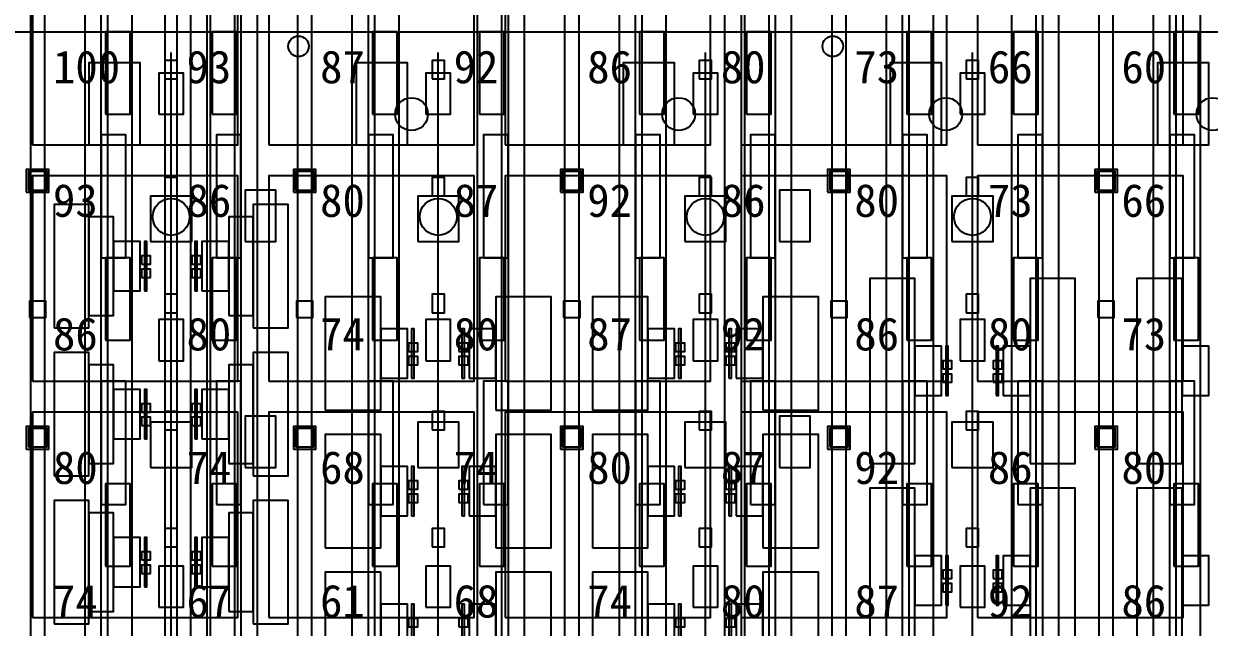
# Model space of a CAD drawing. Header units: metres. Extents: x -1640 to 1560, y -268 to 2338.
# Drawn here: x -118.9 to -61.2, y 934 to 963.4 of the extents above; entities that cross this region are included whole.
import ezdxf

# ---------------------------------------------------------------- set-up
doc = ezdxf.new("R2010")
doc.units = ezdxf.units.M
for name, color, linetype in [('1F_CHL', 4, 'Continuous'), ('1F_PUMP', 2, 'Continuous'), ('1F_SCR', 3, 'Continuous'), ('1F_STRUCT_COLUMN', 8, 'Continuous'), ('2F_CSF_LATERAL_RACK_CONCEPT', 9, 'Continuous'), ('2F_RFG', 5, 'Continuous'), ('2F_STRUCT_COLUMN', 8, 'Continuous'), ('2F_VMB', 6, 'Continuous'), ('3F_CLEANROOM_OVERHEAD_PIPE_DUCT_CONCEPT', 9, 'Continuous'), ('3F_CMP', 5, 'Continuous'), ('3F_EHS_EGRESS_DIST_M', 2, 'Continuous'), ('3F_EHS_EXTINGUISHER_HYDRANT_CABINET_CONCEPT', 1, 'Continuous'), ('3F_EHS_GAS_DETECTOR', 6, 'Continuous'), ('3F_EHS_SAFETY_SHOWER_EYEWASH_CONCEPT', 3, 'Continuous'), ('3F_ETCH', 2, 'Continuous'), ('3F_FOUP', 5, 'Continuous'), ('3F_OHT', 9, 'Continuous'), ('3F_OHTV', 1, 'Continuous'), ('3F_STK', 3, 'Continuous'), ('3F_STRUCT_COLUMN', 8, 'Continuous'), ('3F_TBAR', 6, 'Continuous'), ('3F_WET', 6, 'Continuous'), ('4F_FFU', 1, 'Continuous'), ('4F_STRUCT_PLENUM_TRUSS_CONCEPT', 9, 'Continuous'), ('5F_CHL', 4, 'Continuous'), ('5F_PUMP', 2, 'Continuous'), ('5F_SCR', 3, 'Continuous'), ('5F_STRUCT_COLUMN', 8, 'Continuous'), ('6F_CSF_LATERAL_RACK_CONCEPT', 9, 'Continuous'), ('6F_RFG', 5, 'Continuous'), ('6F_STRUCT_COLUMN', 8, 'Continuous'), ('6F_VMB', 6, 'Continuous'), ('7F_CLEANROOM_OVERHEAD_PIPE_DUCT_CONCEPT', 9, 'Continuous'), ('7F_CMP', 5, 'Continuous'), ('7F_EHS_EGRESS_DIST_M', 2, 'Continuous'), ('7F_EHS_EXTINGUISHER_HYDRANT_CABINET_CONCEPT', 1, 'Continuous'), ('7F_EHS_GAS_DETECTOR', 6, 'Continuous'), ('7F_EHS_SAFETY_SHOWER_EYEWASH_CONCEPT', 3, 'Continuous'), ('7F_ETCH', 2, 'Continuous'), ('7F_FOUP', 5, 'Continuous'), ('7F_OHT', 9, 'Continuous'), ('7F_OHTV', 1, 'Continuous'), ('7F_STK', 3, 'Continuous'), ('7F_STRUCT_COLUMN', 8, 'Continuous'), ('7F_TBAR', 6, 'Continuous'), ('7F_WET', 6, 'Continuous'), ('8F_FFU', 1, 'Continuous'), ('8F_STRUCT_PLENUM_TRUSS_CONCEPT', 9, 'Continuous'), ('EHS_TREATED_EXHAUST', 30, 'Continuous'), ('UTIL_PCW.R_CONCEPT', 1, 'Continuous'), ('UTIL_PCW.S_CONCEPT', 6, 'Continuous')]:
    doc.layers.add(name, color=color, linetype=linetype)

msp = doc.modelspace()

# ---------------------------------------------------------------- linework, layer by layer
at = {"layer": '1F_CHL'}
for points in [[(-108.15, 952.8), (-106.65, 952.8), (-106.65, 955.3), (-108.15, 955.3)], [(-82.15, 952.8), (-80.65, 952.8), (-80.65, 955.3), (-82.15, 955.3)], [(-108.15, 941.8), (-106.65, 941.8), (-106.65, 944.3), (-108.15, 944.3)], [(-82.15, 941.8), (-80.65, 941.8), (-80.65, 944.3), (-82.15, 944.3)]]:
    msp.add_lwpolyline(points, close=True, dxfattribs=at)
at = {"layer": '1F_PUMP'}
for points in [[(-114.95, 959), (-113.75, 959), (-113.75, 963), (-114.95, 963)], [(-109.75, 959), (-108.55, 959), (-108.55, 963), (-109.75, 963)], [(-101.95, 959), (-100.75, 959), (-100.75, 963), (-101.95, 963)], [(-96.75, 959), (-95.55, 959), (-95.55, 963), (-96.75, 963)], [(-88.95, 959), (-87.75, 959), (-87.75, 963), (-88.95, 963)], [(-83.75, 959), (-82.55, 959), (-82.55, 963), (-83.75, 963)], [(-75.95, 959), (-74.75, 959), (-74.75, 963), (-75.95, 963)], [(-70.75, 959), (-69.55, 959), (-69.55, 963), (-70.75, 963)], [(-62.95, 959), (-61.75, 959), (-61.75, 963), (-62.95, 963)], [(-114.95, 948), (-113.75, 948), (-113.75, 952), (-114.95, 952)], [(-109.75, 948), (-108.55, 948), (-108.55, 952), (-109.75, 952)], [(-101.95, 948), (-100.75, 948), (-100.75, 952), (-101.95, 952)], [(-96.75, 948), (-95.55, 948), (-95.55, 952), (-96.75, 952)], [(-88.95, 948), (-87.75, 948), (-87.75, 952), (-88.95, 952)], [(-83.75, 948), (-82.55, 948), (-82.55, 952), (-83.75, 952)], [(-75.95, 948), (-74.75, 948), (-74.75, 952), (-75.95, 952)], [(-70.75, 948), (-69.55, 948), (-69.55, 952), (-70.75, 952)], [(-62.95, 948), (-61.75, 948), (-61.75, 952), (-62.95, 952)], [(-114.95, 937), (-113.75, 937), (-113.75, 941), (-114.95, 941)], [(-109.75, 937), (-108.55, 937), (-108.55, 941), (-109.75, 941)], [(-101.95, 937), (-100.75, 937), (-100.75, 941), (-101.95, 941)], [(-96.75, 937), (-95.55, 937), (-95.55, 941), (-96.75, 941)], [(-88.95, 937), (-87.75, 937), (-87.75, 941), (-88.95, 941)], [(-83.75, 937), (-82.55, 937), (-82.55, 941), (-83.75, 941)], [(-75.95, 937), (-74.75, 937), (-74.75, 941), (-75.95, 941)], [(-70.75, 937), (-69.55, 937), (-69.55, 941), (-70.75, 941)], [(-62.95, 937), (-61.75, 937), (-61.75, 941), (-62.95, 941)]]:
    msp.add_lwpolyline(points, close=True, dxfattribs=at)
at = {"layer": '1F_SCR'}
for points in [[(-112.75, 952.8), (-110.75, 952.8), (-110.75, 955), (-112.75, 955)], [(-99.75, 952.8), (-97.75, 952.8), (-97.75, 955), (-99.75, 955)], [(-86.75, 952.8), (-84.75, 952.8), (-84.75, 955), (-86.75, 955)], [(-73.75, 952.8), (-71.75, 952.8), (-71.75, 955), (-73.75, 955)], [(-112.75, 941.8), (-110.75, 941.8), (-110.75, 944), (-112.75, 944)], [(-99.75, 941.8), (-97.75, 941.8), (-97.75, 944), (-99.75, 944)], [(-86.75, 941.8), (-84.75, 941.8), (-84.75, 944), (-86.75, 944)], [(-73.75, 941.8), (-71.75, 941.8), (-71.75, 944), (-73.75, 944)]]:
    msp.add_lwpolyline(points, close=True, dxfattribs=at)
at = {"layer": '1F_STRUCT_COLUMN'}
for points in [[(-118.8, 955.2), (-117.7, 955.2), (-117.7, 956.3), (-118.8, 956.3)], [(-105.8, 955.2), (-104.7, 955.2), (-104.7, 956.3), (-105.8, 956.3)], [(-92.8, 955.2), (-91.7, 955.2), (-91.7, 956.3), (-92.8, 956.3)], [(-79.8, 955.2), (-78.7, 955.2), (-78.7, 956.3), (-79.8, 956.3)], [(-66.8, 955.2), (-65.7, 955.2), (-65.7, 956.3), (-66.8, 956.3)], [(-118.8, 942.7), (-117.7, 942.7), (-117.7, 943.8), (-118.8, 943.8)], [(-105.8, 942.7), (-104.7, 942.7), (-104.7, 943.8), (-105.8, 943.8)], [(-92.8, 942.7), (-91.7, 942.7), (-91.7, 943.8), (-92.8, 943.8)], [(-79.8, 942.7), (-78.7, 942.7), (-78.7, 943.8), (-79.8, 943.8)], [(-66.8, 942.7), (-65.7, 942.7), (-65.7, 943.8), (-66.8, 943.8)]]:
    msp.add_lwpolyline(points, close=True, dxfattribs=at)
at = {"layer": '2F_CSF_LATERAL_RACK_CONCEPT'}
for points in [[(-115.95, 891), (-115.15, 891), (-115.15, 1041), (-115.95, 1041)], [(-108.35, 891), (-107.55, 891), (-107.55, 1041), (-108.35, 1041)], [(-102.95, 891), (-102.15, 891), (-102.15, 1041), (-102.95, 1041)], [(-95.35, 891), (-94.55, 891), (-94.55, 1041), (-95.35, 1041)], [(-89.95, 891), (-89.15, 891), (-89.15, 1041), (-89.95, 1041)], [(-82.35, 891), (-81.55, 891), (-81.55, 1041), (-82.35, 1041)], [(-76.95, 891), (-76.15, 891), (-76.15, 1041), (-76.95, 1041)], [(-69.35, 891), (-68.55, 891), (-68.55, 1041), (-69.35, 1041)], [(-63.95, 891), (-63.15, 891), (-63.15, 1041), (-63.95, 1041)]]:
    msp.add_lwpolyline(points, close=True, dxfattribs=at)
at = {"layer": '2F_RFG'}
for points in [[(-115.15, 952), (-113.95, 952), (-113.95, 958), (-115.15, 958)], [(-109.55, 952), (-108.35, 952), (-108.35, 958), (-109.55, 958)], [(-102.15, 952), (-100.95, 952), (-100.95, 958), (-102.15, 958)], [(-96.55, 952), (-95.35, 952), (-95.35, 958), (-96.55, 958)], [(-89.15, 952), (-87.95, 952), (-87.95, 958), (-89.15, 958)], [(-83.55, 952), (-82.35, 952), (-82.35, 958), (-83.55, 958)], [(-76.15, 952), (-74.95, 952), (-74.95, 958), (-76.15, 958)], [(-70.55, 952), (-69.35, 952), (-69.35, 958), (-70.55, 958)], [(-63.15, 952), (-61.95, 952), (-61.95, 958), (-63.15, 958)], [(-115.15, 940), (-113.95, 940), (-113.95, 946), (-115.15, 946)], [(-109.55, 940), (-108.35, 940), (-108.35, 946), (-109.55, 946)], [(-102.15, 940), (-100.95, 940), (-100.95, 946), (-102.15, 946)], [(-96.55, 940), (-95.35, 940), (-95.35, 946), (-96.55, 946)], [(-89.15, 940), (-87.95, 940), (-87.95, 946), (-89.15, 946)], [(-83.55, 940), (-82.35, 940), (-82.35, 946), (-83.55, 946)], [(-76.15, 940), (-74.95, 940), (-74.95, 946), (-76.15, 946)], [(-70.55, 940), (-69.35, 940), (-69.35, 946), (-70.55, 946)], [(-63.15, 940), (-61.95, 940), (-61.95, 946), (-63.15, 946)]]:
    msp.add_lwpolyline(points, close=True, dxfattribs=at)
at = {"layer": '2F_STRUCT_COLUMN'}
for points in [[(-118.7, 955.3), (-117.8, 955.3), (-117.8, 956.2), (-118.7, 956.2)], [(-105.7, 955.3), (-104.8, 955.3), (-104.8, 956.2), (-105.7, 956.2)], [(-92.7, 955.3), (-91.8, 955.3), (-91.8, 956.2), (-92.7, 956.2)], [(-79.7, 955.3), (-78.8, 955.3), (-78.8, 956.2), (-79.7, 956.2)], [(-66.7, 955.3), (-65.8, 955.3), (-65.8, 956.2), (-66.7, 956.2)], [(-118.7, 942.8), (-117.8, 942.8), (-117.8, 943.7), (-118.7, 943.7)], [(-105.7, 942.8), (-104.8, 942.8), (-104.8, 943.7), (-105.7, 943.7)], [(-92.7, 942.8), (-91.8, 942.8), (-91.8, 943.7), (-92.7, 943.7)], [(-79.7, 942.8), (-78.8, 942.8), (-78.8, 943.7), (-79.7, 943.7)], [(-66.7, 942.8), (-65.8, 942.8), (-65.8, 943.7), (-66.7, 943.7)]]:
    msp.add_lwpolyline(points, close=True, dxfattribs=at)
at = {"layer": '2F_VMB'}
for points in [[(-112.35, 959), (-111.15, 959), (-111.15, 961), (-112.35, 961)], [(-99.35, 959), (-98.15, 959), (-98.15, 961), (-99.35, 961)], [(-86.35, 959), (-85.15, 959), (-85.15, 961), (-86.35, 961)], [(-73.35, 959), (-72.15, 959), (-72.15, 961), (-73.35, 961)], [(-112.35, 947), (-111.15, 947), (-111.15, 949), (-112.35, 949)], [(-99.35, 947), (-98.15, 947), (-98.15, 949), (-99.35, 949)], [(-86.35, 947), (-85.15, 947), (-85.15, 949), (-86.35, 949)], [(-73.35, 947), (-72.15, 947), (-72.15, 949), (-73.35, 949)], [(-112.35, 935), (-111.15, 935), (-111.15, 937), (-112.35, 937)], [(-99.35, 935), (-98.15, 935), (-98.15, 937), (-99.35, 937)], [(-86.35, 935), (-85.15, 935), (-85.15, 937), (-86.35, 937)], [(-73.35, 935), (-72.15, 935), (-72.15, 937), (-73.35, 937)]]:
    msp.add_lwpolyline(points, close=True, dxfattribs=at)
at = {"layer": '3F_CLEANROOM_OVERHEAD_PIPE_DUCT_CONCEPT'}
for points in [[(-114.85, 890), (-113.65, 890), (-113.65, 1042), (-114.85, 1042)], [(-109.85, 890), (-108.65, 890), (-108.65, 1042), (-109.85, 1042)], [(-101.85, 890), (-100.65, 890), (-100.65, 1042), (-101.85, 1042)], [(-96.85, 890), (-95.65, 890), (-95.65, 1042), (-96.85, 1042)], [(-88.85, 890), (-87.65, 890), (-87.65, 1042), (-88.85, 1042)], [(-83.85, 890), (-82.65, 890), (-82.65, 1042), (-83.85, 1042)], [(-75.85, 890), (-74.65, 890), (-74.65, 1042), (-75.85, 1042)], [(-70.85, 890), (-69.65, 890), (-69.65, 1042), (-70.85, 1042)], [(-62.85, 890), (-61.65, 890), (-61.65, 1042), (-62.85, 1042)]]:
    msp.add_lwpolyline(points, close=True, dxfattribs=at)
at = {"layer": '3F_CMP'}
for points in [[(-104.25, 944.6), (-101.55, 944.6), (-101.55, 950.1), (-104.25, 950.1)], [(-95.95, 944.6), (-93.25, 944.6), (-93.25, 950.1), (-95.95, 950.1)], [(-91.25, 944.6), (-88.55, 944.6), (-88.55, 950.1), (-91.25, 950.1)], [(-82.95, 944.6), (-80.25, 944.6), (-80.25, 950.1), (-82.95, 950.1)], [(-101.55, 946.15), (-100.25, 946.15), (-100.25, 948.55), (-101.55, 948.55)], [(-97.25, 946.15), (-95.95, 946.15), (-95.95, 948.55), (-97.25, 948.55)], [(-88.55, 946.15), (-87.25, 946.15), (-87.25, 948.55), (-88.55, 948.55)], [(-84.25, 946.15), (-82.95, 946.15), (-82.95, 948.55), (-84.25, 948.55)], [(-104.25, 937.9), (-101.55, 937.9), (-101.55, 943.4), (-104.25, 943.4)], [(-95.95, 937.9), (-93.25, 937.9), (-93.25, 943.4), (-95.95, 943.4)], [(-91.25, 937.9), (-88.55, 937.9), (-88.55, 943.4), (-91.25, 943.4)], [(-82.95, 937.9), (-80.25, 937.9), (-80.25, 943.4), (-82.95, 943.4)], [(-101.55, 939.45), (-100.25, 939.45), (-100.25, 941.85), (-101.55, 941.85)], [(-97.25, 939.45), (-95.95, 939.45), (-95.95, 941.85), (-97.25, 941.85)], [(-88.55, 939.45), (-87.25, 939.45), (-87.25, 941.85), (-88.55, 941.85)], [(-84.25, 939.45), (-82.95, 939.45), (-82.95, 941.85), (-84.25, 941.85)], [(-104.25, 931.2), (-101.55, 931.2), (-101.55, 936.7), (-104.25, 936.7)], [(-95.95, 931.2), (-93.25, 931.2), (-93.25, 936.7), (-95.95, 936.7)], [(-91.25, 931.2), (-88.55, 931.2), (-88.55, 936.7), (-91.25, 936.7)], [(-82.95, 931.2), (-80.25, 931.2), (-80.25, 936.7), (-82.95, 936.7)], [(-101.55, 932.75), (-100.25, 932.75), (-100.25, 935.15), (-101.55, 935.15)], [(-97.25, 932.75), (-95.95, 932.75), (-95.95, 935.15), (-97.25, 935.15)], [(-88.55, 932.75), (-87.25, 932.75), (-87.25, 935.15), (-88.55, 935.15)], [(-84.25, 932.75), (-82.95, 932.75), (-82.95, 935.15), (-84.25, 935.15)]]:
    msp.add_lwpolyline(points, close=True, dxfattribs=at)
at = {"layer": '3F_EHS_EXTINGUISHER_HYDRANT_CABINET_CONCEPT'}
for centre in [(-105.55, 962.3), (-79.55, 962.3)]:
    msp.add_circle(centre, 0.5, dxfattribs=at)
at = {"layer": '3F_EHS_GAS_DETECTOR'}
for centre in [(-111.75, 954), (-98.75, 954), (-85.75, 954), (-72.75, 954)]:
    msp.add_circle(centre, 0.9, dxfattribs=at)
at = {"layer": '3F_EHS_SAFETY_SHOWER_EYEWASH_CONCEPT'}
for centre in [(-100.05, 959), (-87.05, 959), (-74.05, 959), (-61.05, 959)]:
    msp.add_circle(centre, 0.8, dxfattribs=at)
at = {"layer": '3F_ETCH'}
for points in [[(-117.45, 948.6), (-115.75, 948.6), (-115.75, 954.6), (-117.45, 954.6)], [(-107.75, 948.6), (-106.05, 948.6), (-106.05, 954.6), (-107.75, 954.6)], [(-115.75, 949.2), (-114.55, 949.2), (-114.55, 954), (-115.75, 954)], [(-108.95, 949.2), (-107.75, 949.2), (-107.75, 954), (-108.95, 954)], [(-114.55, 950.4), (-113.25, 950.4), (-113.25, 952.8), (-114.55, 952.8)], [(-110.25, 950.4), (-108.95, 950.4), (-108.95, 952.8), (-110.25, 952.8)], [(-117.45, 941.4), (-115.75, 941.4), (-115.75, 947.4), (-117.45, 947.4)], [(-107.75, 941.4), (-106.05, 941.4), (-106.05, 947.4), (-107.75, 947.4)], [(-115.75, 942), (-114.55, 942), (-114.55, 946.8), (-115.75, 946.8)], [(-108.95, 942), (-107.75, 942), (-107.75, 946.8), (-108.95, 946.8)], [(-114.55, 943.2), (-113.25, 943.2), (-113.25, 945.6), (-114.55, 945.6)], [(-110.25, 943.2), (-108.95, 943.2), (-108.95, 945.6), (-110.25, 945.6)], [(-117.45, 934.2), (-115.75, 934.2), (-115.75, 940.2), (-117.45, 940.2)], [(-107.75, 934.2), (-106.05, 934.2), (-106.05, 940.2), (-107.75, 940.2)], [(-115.75, 934.8), (-114.55, 934.8), (-114.55, 939.6), (-115.75, 939.6)], [(-108.95, 934.8), (-107.75, 934.8), (-107.75, 939.6), (-108.95, 939.6)], [(-114.55, 936), (-113.25, 936), (-113.25, 938.4), (-114.55, 938.4)], [(-110.25, 936), (-108.95, 936), (-108.95, 938.4), (-110.25, 938.4)]]:
    msp.add_lwpolyline(points, close=True, dxfattribs=at)
at = {"layer": '3F_FOUP'}
for points in [[(-113.2, 951.7), (-112.75, 951.7), (-112.75, 952.1), (-113.2, 952.1)], [(-110.75, 951.7), (-110.3, 951.7), (-110.3, 952.1), (-110.75, 952.1)], [(-113.2, 951.05), (-112.75, 951.05), (-112.75, 951.45), (-113.2, 951.45)], [(-110.75, 951.05), (-110.3, 951.05), (-110.3, 951.45), (-110.75, 951.45)], [(-100.2, 947.45), (-99.75, 947.45), (-99.75, 947.85), (-100.2, 947.85)], [(-97.75, 947.45), (-97.3, 947.45), (-97.3, 947.85), (-97.75, 947.85)], [(-87.2, 947.45), (-86.75, 947.45), (-86.75, 947.85), (-87.2, 947.85)], [(-84.75, 947.45), (-84.3, 947.45), (-84.3, 947.85), (-84.75, 947.85)], [(-100.2, 946.8), (-99.75, 946.8), (-99.75, 947.2), (-100.2, 947.2)], [(-97.75, 946.8), (-97.3, 946.8), (-97.3, 947.2), (-97.75, 947.2)], [(-87.2, 946.8), (-86.75, 946.8), (-86.75, 947.2), (-87.2, 947.2)], [(-84.75, 946.8), (-84.3, 946.8), (-84.3, 947.2), (-84.75, 947.2)], [(-74.2, 946.6), (-73.75, 946.6), (-73.75, 947), (-74.2, 947)], [(-71.75, 946.6), (-71.3, 946.6), (-71.3, 947), (-71.75, 947)], [(-74.2, 945.95), (-73.75, 945.95), (-73.75, 946.35), (-74.2, 946.35)], [(-71.75, 945.95), (-71.3, 945.95), (-71.3, 946.35), (-71.75, 946.35)], [(-113.2, 944.5), (-112.75, 944.5), (-112.75, 944.9), (-113.2, 944.9)], [(-110.75, 944.5), (-110.3, 944.5), (-110.3, 944.9), (-110.75, 944.9)], [(-113.2, 943.85), (-112.75, 943.85), (-112.75, 944.25), (-113.2, 944.25)], [(-110.75, 943.85), (-110.3, 943.85), (-110.3, 944.25), (-110.75, 944.25)], [(-100.2, 940.75), (-99.75, 940.75), (-99.75, 941.15), (-100.2, 941.15)], [(-97.75, 940.75), (-97.3, 940.75), (-97.3, 941.15), (-97.75, 941.15)], [(-87.2, 940.75), (-86.75, 940.75), (-86.75, 941.15), (-87.2, 941.15)], [(-84.75, 940.75), (-84.3, 940.75), (-84.3, 941.15), (-84.75, 941.15)], [(-100.2, 940.1), (-99.75, 940.1), (-99.75, 940.5), (-100.2, 940.5)], [(-97.75, 940.1), (-97.3, 940.1), (-97.3, 940.5), (-97.75, 940.5)], [(-87.2, 940.1), (-86.75, 940.1), (-86.75, 940.5), (-87.2, 940.5)], [(-84.75, 940.1), (-84.3, 940.1), (-84.3, 940.5), (-84.75, 940.5)], [(-113.2, 937.3), (-112.75, 937.3), (-112.75, 937.7), (-113.2, 937.7)], [(-110.75, 937.3), (-110.3, 937.3), (-110.3, 937.7), (-110.75, 937.7)], [(-113.2, 936.65), (-112.75, 936.65), (-112.75, 937.05), (-113.2, 937.05)], [(-110.75, 936.65), (-110.3, 936.65), (-110.3, 937.05), (-110.75, 937.05)], [(-74.2, 936.4), (-73.75, 936.4), (-73.75, 936.8), (-74.2, 936.8)], [(-71.75, 936.4), (-71.3, 936.4), (-71.3, 936.8), (-71.75, 936.8)], [(-74.2, 935.75), (-73.75, 935.75), (-73.75, 936.15), (-74.2, 936.15)], [(-71.75, 935.75), (-71.3, 935.75), (-71.3, 936.15), (-71.75, 936.15)], [(-100.2, 934.05), (-99.75, 934.05), (-99.75, 934.45), (-100.2, 934.45)], [(-97.75, 934.05), (-97.3, 934.05), (-97.3, 934.45), (-97.75, 934.45)], [(-87.2, 934.05), (-86.75, 934.05), (-86.75, 934.45), (-87.2, 934.45)], [(-84.75, 934.05), (-84.3, 934.05), (-84.3, 934.45), (-84.75, 934.45)]]:
    msp.add_lwpolyline(points, close=True, dxfattribs=at)
at = {"layer": '3F_OHT'}
for p, q in [((-111.75, 890), (-111.75, 962)), ((-98.75, 890), (-98.75, 962)), ((-85.75, 890), (-85.75, 962)), ((-72.75, 890), (-72.75, 962))]:
    msp.add_line(p, q, dxfattribs=at)
at = {"layer": '3F_OHTV'}
for points in [[(-112.05, 960.71), (-111.45, 960.71), (-111.45, 961.61), (-112.05, 961.61)], [(-99.05, 960.71), (-98.45, 960.71), (-98.45, 961.61), (-99.05, 961.61)], [(-86.05, 960.71), (-85.45, 960.71), (-85.45, 961.61), (-86.05, 961.61)], [(-73.05, 960.71), (-72.45, 960.71), (-72.45, 961.61), (-73.05, 961.61)], [(-112.05, 955.02), (-111.45, 955.02), (-111.45, 955.92), (-112.05, 955.92)], [(-99.05, 955.02), (-98.45, 955.02), (-98.45, 955.92), (-99.05, 955.92)], [(-86.05, 955.02), (-85.45, 955.02), (-85.45, 955.92), (-86.05, 955.92)], [(-73.05, 955.02), (-72.45, 955.02), (-72.45, 955.92), (-73.05, 955.92)], [(-112.05, 949.33), (-111.45, 949.33), (-111.45, 950.23), (-112.05, 950.23)], [(-99.05, 949.33), (-98.45, 949.33), (-98.45, 950.23), (-99.05, 950.23)], [(-86.05, 949.33), (-85.45, 949.33), (-85.45, 950.23), (-86.05, 950.23)], [(-73.05, 949.33), (-72.45, 949.33), (-72.45, 950.23), (-73.05, 950.23)], [(-112.05, 943.63), (-111.45, 943.63), (-111.45, 944.53), (-112.05, 944.53)], [(-99.05, 943.63), (-98.45, 943.63), (-98.45, 944.53), (-99.05, 944.53)], [(-86.05, 943.63), (-85.45, 943.63), (-85.45, 944.53), (-86.05, 944.53)], [(-73.05, 943.63), (-72.45, 943.63), (-72.45, 944.53), (-73.05, 944.53)], [(-112.05, 937.94), (-111.45, 937.94), (-111.45, 938.84), (-112.05, 938.84)], [(-99.05, 937.94), (-98.45, 937.94), (-98.45, 938.84), (-99.05, 938.84)], [(-86.05, 937.94), (-85.45, 937.94), (-85.45, 938.84), (-86.05, 938.84)], [(-73.05, 937.94), (-72.45, 937.94), (-72.45, 938.84), (-73.05, 938.84)]]:
    msp.add_lwpolyline(points, close=True, dxfattribs=at)
at = {"layer": '3F_STK'}
for points in [[(-115.75, 957.5), (-113.25, 957.5), (-113.25, 961.5), (-115.75, 961.5)], [(-102.75, 957.5), (-100.25, 957.5), (-100.25, 961.5), (-102.75, 961.5)], [(-89.75, 957.5), (-87.25, 957.5), (-87.25, 961.5), (-89.75, 961.5)], [(-76.75, 957.5), (-74.25, 957.5), (-74.25, 961.5), (-76.75, 961.5)], [(-63.75, 957.5), (-61.25, 957.5), (-61.25, 961.5), (-63.75, 961.5)]]:
    msp.add_lwpolyline(points, close=True, dxfattribs=at)
at = {"layer": '3F_STRUCT_COLUMN'}
for points in [[(-118.65, 949.1), (-117.85, 949.1), (-117.85, 949.9), (-118.65, 949.9)], [(-105.65, 949.1), (-104.85, 949.1), (-104.85, 949.9), (-105.65, 949.9)], [(-92.65, 949.1), (-91.85, 949.1), (-91.85, 949.9), (-92.65, 949.9)], [(-79.65, 949.1), (-78.85, 949.1), (-78.85, 949.9), (-79.65, 949.9)], [(-66.65, 949.1), (-65.85, 949.1), (-65.85, 949.9), (-66.65, 949.9)]]:
    msp.add_lwpolyline(points, close=True, dxfattribs=at)
at = {"layer": '3F_TBAR'}
for points in [[(-113.05, 950.4), (-112.93, 950.4), (-112.93, 952.8), (-113.05, 952.8)], [(-110.6, 950.4), (-110.48, 950.4), (-110.48, 952.8), (-110.6, 952.8)], [(-100.05, 946.15), (-99.93, 946.15), (-99.93, 948.55), (-100.05, 948.55)], [(-97.6, 946.15), (-97.48, 946.15), (-97.48, 948.55), (-97.6, 948.55)], [(-87.05, 946.15), (-86.93, 946.15), (-86.93, 948.55), (-87.05, 948.55)], [(-84.6, 946.15), (-84.48, 946.15), (-84.48, 948.55), (-84.6, 948.55)], [(-74.05, 945.3), (-73.93, 945.3), (-73.93, 947.7), (-74.05, 947.7)], [(-71.6, 945.3), (-71.48, 945.3), (-71.48, 947.7), (-71.6, 947.7)], [(-113.05, 943.2), (-112.93, 943.2), (-112.93, 945.6), (-113.05, 945.6)], [(-110.6, 943.2), (-110.48, 943.2), (-110.48, 945.6), (-110.6, 945.6)], [(-100.05, 939.45), (-99.93, 939.45), (-99.93, 941.85), (-100.05, 941.85)], [(-97.6, 939.45), (-97.48, 939.45), (-97.48, 941.85), (-97.6, 941.85)], [(-87.05, 939.45), (-86.93, 939.45), (-86.93, 941.85), (-87.05, 941.85)], [(-84.6, 939.45), (-84.48, 939.45), (-84.48, 941.85), (-84.6, 941.85)], [(-113.05, 936), (-112.93, 936), (-112.93, 938.4), (-113.05, 938.4)], [(-110.6, 936), (-110.48, 936), (-110.48, 938.4), (-110.6, 938.4)], [(-74.05, 935.1), (-73.93, 935.1), (-73.93, 937.5), (-74.05, 937.5)], [(-71.6, 935.1), (-71.48, 935.1), (-71.48, 937.5), (-71.6, 937.5)], [(-100.05, 932.75), (-99.93, 932.75), (-99.93, 935.15), (-100.05, 935.15)], [(-97.6, 932.75), (-97.48, 932.75), (-97.48, 935.15), (-97.6, 935.15)], [(-87.05, 932.75), (-86.93, 932.75), (-86.93, 935.15), (-87.05, 935.15)], [(-84.6, 932.75), (-84.48, 932.75), (-84.48, 935.15), (-84.6, 935.15)]]:
    msp.add_lwpolyline(points, close=True, dxfattribs=at)
at = {"layer": '3F_WET'}
for points in [[(-77.75, 942), (-75.55, 942), (-75.55, 951), (-77.75, 951)], [(-69.95, 942), (-67.75, 942), (-67.75, 951), (-69.95, 951)], [(-64.75, 942), (-62.55, 942), (-62.55, 951), (-64.75, 951)], [(-75.55, 945.3), (-74.25, 945.3), (-74.25, 947.7), (-75.55, 947.7)], [(-71.25, 945.3), (-69.95, 945.3), (-69.95, 947.7), (-71.25, 947.7)], [(-62.55, 945.3), (-61.25, 945.3), (-61.25, 947.7), (-62.55, 947.7)], [(-77.75, 931.8), (-75.55, 931.8), (-75.55, 940.8), (-77.75, 940.8)], [(-69.95, 931.8), (-67.75, 931.8), (-67.75, 940.8), (-69.95, 940.8)], [(-64.75, 931.8), (-62.55, 931.8), (-62.55, 940.8), (-64.75, 940.8)], [(-75.55, 935.1), (-74.25, 935.1), (-74.25, 937.5), (-75.55, 937.5)], [(-71.25, 935.1), (-69.95, 935.1), (-69.95, 937.5), (-71.25, 937.5)], [(-62.55, 935.1), (-61.25, 935.1), (-61.25, 937.5), (-62.55, 937.5)]]:
    msp.add_lwpolyline(points, close=True, dxfattribs=at)
at = {"layer": '4F_FFU'}
for points in [[(-118.5, 957.5), (-108.5, 957.5), (-108.5, 967.5), (-118.5, 967.5)], [(-107, 957.5), (-97, 957.5), (-97, 967.5), (-107, 967.5)], [(-95.5, 957.5), (-85.5, 957.5), (-85.5, 967.5), (-95.5, 967.5)], [(-84, 957.5), (-74, 957.5), (-74, 967.5), (-84, 967.5)], [(-72.5, 957.5), (-62.5, 957.5), (-62.5, 967.5), (-72.5, 967.5)], [(-118.5, 946), (-108.5, 946), (-108.5, 956), (-118.5, 956)], [(-107, 946), (-97, 946), (-97, 956), (-107, 956)], [(-95.5, 946), (-85.5, 946), (-85.5, 956), (-95.5, 956)], [(-84, 946), (-74, 946), (-74, 956), (-84, 956)], [(-72.5, 946), (-62.5, 946), (-62.5, 956), (-72.5, 956)], [(-118.5, 934.5), (-108.5, 934.5), (-108.5, 944.5), (-118.5, 944.5)], [(-107, 934.5), (-97, 934.5), (-97, 944.5), (-107, 944.5)], [(-95.5, 934.5), (-85.5, 934.5), (-85.5, 944.5), (-95.5, 944.5)], [(-84, 934.5), (-74, 934.5), (-74, 944.5), (-84, 944.5)], [(-72.5, 934.5), (-62.5, 934.5), (-62.5, 944.5), (-72.5, 944.5)]]:
    msp.add_lwpolyline(points, close=True, dxfattribs=at)
at = {"layer": '4F_STRUCT_PLENUM_TRUSS_CONCEPT'}
for points in [[(-118.6, 887), (-117.9, 887), (-117.9, 1045), (-118.6, 1045)], [(-105.6, 887), (-104.9, 887), (-104.9, 1045), (-105.6, 1045)], [(-92.6, 887), (-91.9, 887), (-91.9, 1045), (-92.6, 1045)], [(-79.6, 887), (-78.9, 887), (-78.9, 1045), (-79.6, 1045)], [(-66.6, 887), (-65.9, 887), (-65.9, 1045), (-66.6, 1045)]]:
    msp.add_lwpolyline(points, close=True, dxfattribs=at)
at = {"layer": '5F_CHL'}
for points in [[(-108.15, 952.8), (-106.65, 952.8), (-106.65, 955.3), (-108.15, 955.3)], [(-82.15, 952.8), (-80.65, 952.8), (-80.65, 955.3), (-82.15, 955.3)], [(-108.15, 941.8), (-106.65, 941.8), (-106.65, 944.3), (-108.15, 944.3)], [(-82.15, 941.8), (-80.65, 941.8), (-80.65, 944.3), (-82.15, 944.3)]]:
    msp.add_lwpolyline(points, close=True, dxfattribs=at)
at = {"layer": '5F_PUMP'}
for points in [[(-114.95, 959), (-113.75, 959), (-113.75, 963), (-114.95, 963)], [(-109.75, 959), (-108.55, 959), (-108.55, 963), (-109.75, 963)], [(-101.95, 959), (-100.75, 959), (-100.75, 963), (-101.95, 963)], [(-96.75, 959), (-95.55, 959), (-95.55, 963), (-96.75, 963)], [(-88.95, 959), (-87.75, 959), (-87.75, 963), (-88.95, 963)], [(-83.75, 959), (-82.55, 959), (-82.55, 963), (-83.75, 963)], [(-75.95, 959), (-74.75, 959), (-74.75, 963), (-75.95, 963)], [(-70.75, 959), (-69.55, 959), (-69.55, 963), (-70.75, 963)], [(-62.95, 959), (-61.75, 959), (-61.75, 963), (-62.95, 963)], [(-114.95, 948), (-113.75, 948), (-113.75, 952), (-114.95, 952)], [(-109.75, 948), (-108.55, 948), (-108.55, 952), (-109.75, 952)], [(-101.95, 948), (-100.75, 948), (-100.75, 952), (-101.95, 952)], [(-96.75, 948), (-95.55, 948), (-95.55, 952), (-96.75, 952)], [(-88.95, 948), (-87.75, 948), (-87.75, 952), (-88.95, 952)], [(-83.75, 948), (-82.55, 948), (-82.55, 952), (-83.75, 952)], [(-75.95, 948), (-74.75, 948), (-74.75, 952), (-75.95, 952)], [(-70.75, 948), (-69.55, 948), (-69.55, 952), (-70.75, 952)], [(-62.95, 948), (-61.75, 948), (-61.75, 952), (-62.95, 952)], [(-114.95, 937), (-113.75, 937), (-113.75, 941), (-114.95, 941)], [(-109.75, 937), (-108.55, 937), (-108.55, 941), (-109.75, 941)], [(-101.95, 937), (-100.75, 937), (-100.75, 941), (-101.95, 941)], [(-96.75, 937), (-95.55, 937), (-95.55, 941), (-96.75, 941)], [(-88.95, 937), (-87.75, 937), (-87.75, 941), (-88.95, 941)], [(-83.75, 937), (-82.55, 937), (-82.55, 941), (-83.75, 941)], [(-75.95, 937), (-74.75, 937), (-74.75, 941), (-75.95, 941)], [(-70.75, 937), (-69.55, 937), (-69.55, 941), (-70.75, 941)], [(-62.95, 937), (-61.75, 937), (-61.75, 941), (-62.95, 941)]]:
    msp.add_lwpolyline(points, close=True, dxfattribs=at)
at = {"layer": '5F_SCR'}
for points in [[(-112.75, 952.8), (-110.75, 952.8), (-110.75, 955), (-112.75, 955)], [(-99.75, 952.8), (-97.75, 952.8), (-97.75, 955), (-99.75, 955)], [(-86.75, 952.8), (-84.75, 952.8), (-84.75, 955), (-86.75, 955)], [(-73.75, 952.8), (-71.75, 952.8), (-71.75, 955), (-73.75, 955)], [(-112.75, 941.8), (-110.75, 941.8), (-110.75, 944), (-112.75, 944)], [(-99.75, 941.8), (-97.75, 941.8), (-97.75, 944), (-99.75, 944)], [(-86.75, 941.8), (-84.75, 941.8), (-84.75, 944), (-86.75, 944)], [(-73.75, 941.8), (-71.75, 941.8), (-71.75, 944), (-73.75, 944)]]:
    msp.add_lwpolyline(points, close=True, dxfattribs=at)
at = {"layer": '5F_STRUCT_COLUMN'}
for points in [[(-118.8, 955.2), (-117.7, 955.2), (-117.7, 956.3), (-118.8, 956.3)], [(-105.8, 955.2), (-104.7, 955.2), (-104.7, 956.3), (-105.8, 956.3)], [(-92.8, 955.2), (-91.7, 955.2), (-91.7, 956.3), (-92.8, 956.3)], [(-79.8, 955.2), (-78.7, 955.2), (-78.7, 956.3), (-79.8, 956.3)], [(-66.8, 955.2), (-65.7, 955.2), (-65.7, 956.3), (-66.8, 956.3)], [(-118.8, 942.7), (-117.7, 942.7), (-117.7, 943.8), (-118.8, 943.8)], [(-105.8, 942.7), (-104.7, 942.7), (-104.7, 943.8), (-105.8, 943.8)], [(-92.8, 942.7), (-91.7, 942.7), (-91.7, 943.8), (-92.8, 943.8)], [(-79.8, 942.7), (-78.7, 942.7), (-78.7, 943.8), (-79.8, 943.8)], [(-66.8, 942.7), (-65.7, 942.7), (-65.7, 943.8), (-66.8, 943.8)]]:
    msp.add_lwpolyline(points, close=True, dxfattribs=at)
at = {"layer": '6F_CSF_LATERAL_RACK_CONCEPT'}
for points in [[(-115.95, 891), (-115.15, 891), (-115.15, 1041), (-115.95, 1041)], [(-108.35, 891), (-107.55, 891), (-107.55, 1041), (-108.35, 1041)], [(-102.95, 891), (-102.15, 891), (-102.15, 1041), (-102.95, 1041)], [(-95.35, 891), (-94.55, 891), (-94.55, 1041), (-95.35, 1041)], [(-89.95, 891), (-89.15, 891), (-89.15, 1041), (-89.95, 1041)], [(-82.35, 891), (-81.55, 891), (-81.55, 1041), (-82.35, 1041)], [(-76.95, 891), (-76.15, 891), (-76.15, 1041), (-76.95, 1041)], [(-69.35, 891), (-68.55, 891), (-68.55, 1041), (-69.35, 1041)], [(-63.95, 891), (-63.15, 891), (-63.15, 1041), (-63.95, 1041)]]:
    msp.add_lwpolyline(points, close=True, dxfattribs=at)
at = {"layer": '6F_RFG'}
for points in [[(-115.15, 952), (-113.95, 952), (-113.95, 958), (-115.15, 958)], [(-109.55, 952), (-108.35, 952), (-108.35, 958), (-109.55, 958)], [(-102.15, 952), (-100.95, 952), (-100.95, 958), (-102.15, 958)], [(-96.55, 952), (-95.35, 952), (-95.35, 958), (-96.55, 958)], [(-89.15, 952), (-87.95, 952), (-87.95, 958), (-89.15, 958)], [(-83.55, 952), (-82.35, 952), (-82.35, 958), (-83.55, 958)], [(-76.15, 952), (-74.95, 952), (-74.95, 958), (-76.15, 958)], [(-70.55, 952), (-69.35, 952), (-69.35, 958), (-70.55, 958)], [(-63.15, 952), (-61.95, 952), (-61.95, 958), (-63.15, 958)], [(-115.15, 940), (-113.95, 940), (-113.95, 946), (-115.15, 946)], [(-109.55, 940), (-108.35, 940), (-108.35, 946), (-109.55, 946)], [(-102.15, 940), (-100.95, 940), (-100.95, 946), (-102.15, 946)], [(-96.55, 940), (-95.35, 940), (-95.35, 946), (-96.55, 946)], [(-89.15, 940), (-87.95, 940), (-87.95, 946), (-89.15, 946)], [(-83.55, 940), (-82.35, 940), (-82.35, 946), (-83.55, 946)], [(-76.15, 940), (-74.95, 940), (-74.95, 946), (-76.15, 946)], [(-70.55, 940), (-69.35, 940), (-69.35, 946), (-70.55, 946)], [(-63.15, 940), (-61.95, 940), (-61.95, 946), (-63.15, 946)]]:
    msp.add_lwpolyline(points, close=True, dxfattribs=at)
at = {"layer": '6F_STRUCT_COLUMN'}
for points in [[(-118.7, 955.3), (-117.8, 955.3), (-117.8, 956.2), (-118.7, 956.2)], [(-105.7, 955.3), (-104.8, 955.3), (-104.8, 956.2), (-105.7, 956.2)], [(-92.7, 955.3), (-91.8, 955.3), (-91.8, 956.2), (-92.7, 956.2)], [(-79.7, 955.3), (-78.8, 955.3), (-78.8, 956.2), (-79.7, 956.2)], [(-66.7, 955.3), (-65.8, 955.3), (-65.8, 956.2), (-66.7, 956.2)], [(-118.7, 942.8), (-117.8, 942.8), (-117.8, 943.7), (-118.7, 943.7)], [(-105.7, 942.8), (-104.8, 942.8), (-104.8, 943.7), (-105.7, 943.7)], [(-92.7, 942.8), (-91.8, 942.8), (-91.8, 943.7), (-92.7, 943.7)], [(-79.7, 942.8), (-78.8, 942.8), (-78.8, 943.7), (-79.7, 943.7)], [(-66.7, 942.8), (-65.8, 942.8), (-65.8, 943.7), (-66.7, 943.7)]]:
    msp.add_lwpolyline(points, close=True, dxfattribs=at)
at = {"layer": '6F_VMB'}
for points in [[(-112.35, 959), (-111.15, 959), (-111.15, 961), (-112.35, 961)], [(-99.35, 959), (-98.15, 959), (-98.15, 961), (-99.35, 961)], [(-86.35, 959), (-85.15, 959), (-85.15, 961), (-86.35, 961)], [(-73.35, 959), (-72.15, 959), (-72.15, 961), (-73.35, 961)], [(-112.35, 947), (-111.15, 947), (-111.15, 949), (-112.35, 949)], [(-99.35, 947), (-98.15, 947), (-98.15, 949), (-99.35, 949)], [(-86.35, 947), (-85.15, 947), (-85.15, 949), (-86.35, 949)], [(-73.35, 947), (-72.15, 947), (-72.15, 949), (-73.35, 949)], [(-112.35, 935), (-111.15, 935), (-111.15, 937), (-112.35, 937)], [(-99.35, 935), (-98.15, 935), (-98.15, 937), (-99.35, 937)], [(-86.35, 935), (-85.15, 935), (-85.15, 937), (-86.35, 937)], [(-73.35, 935), (-72.15, 935), (-72.15, 937), (-73.35, 937)]]:
    msp.add_lwpolyline(points, close=True, dxfattribs=at)
at = {"layer": '7F_CLEANROOM_OVERHEAD_PIPE_DUCT_CONCEPT'}
for points in [[(-114.85, 890), (-113.65, 890), (-113.65, 1042), (-114.85, 1042)], [(-109.85, 890), (-108.65, 890), (-108.65, 1042), (-109.85, 1042)], [(-101.85, 890), (-100.65, 890), (-100.65, 1042), (-101.85, 1042)], [(-96.85, 890), (-95.65, 890), (-95.65, 1042), (-96.85, 1042)], [(-88.85, 890), (-87.65, 890), (-87.65, 1042), (-88.85, 1042)], [(-83.85, 890), (-82.65, 890), (-82.65, 1042), (-83.85, 1042)], [(-75.85, 890), (-74.65, 890), (-74.65, 1042), (-75.85, 1042)], [(-70.85, 890), (-69.65, 890), (-69.65, 1042), (-70.85, 1042)], [(-62.85, 890), (-61.65, 890), (-61.65, 1042), (-62.85, 1042)]]:
    msp.add_lwpolyline(points, close=True, dxfattribs=at)
at = {"layer": '7F_CMP'}
for points in [[(-104.25, 944.6), (-101.55, 944.6), (-101.55, 950.1), (-104.25, 950.1)], [(-95.95, 944.6), (-93.25, 944.6), (-93.25, 950.1), (-95.95, 950.1)], [(-91.25, 944.6), (-88.55, 944.6), (-88.55, 950.1), (-91.25, 950.1)], [(-82.95, 944.6), (-80.25, 944.6), (-80.25, 950.1), (-82.95, 950.1)], [(-101.55, 946.15), (-100.25, 946.15), (-100.25, 948.55), (-101.55, 948.55)], [(-97.25, 946.15), (-95.95, 946.15), (-95.95, 948.55), (-97.25, 948.55)], [(-88.55, 946.15), (-87.25, 946.15), (-87.25, 948.55), (-88.55, 948.55)], [(-84.25, 946.15), (-82.95, 946.15), (-82.95, 948.55), (-84.25, 948.55)], [(-104.25, 937.9), (-101.55, 937.9), (-101.55, 943.4), (-104.25, 943.4)], [(-95.95, 937.9), (-93.25, 937.9), (-93.25, 943.4), (-95.95, 943.4)], [(-91.25, 937.9), (-88.55, 937.9), (-88.55, 943.4), (-91.25, 943.4)], [(-82.95, 937.9), (-80.25, 937.9), (-80.25, 943.4), (-82.95, 943.4)], [(-101.55, 939.45), (-100.25, 939.45), (-100.25, 941.85), (-101.55, 941.85)], [(-97.25, 939.45), (-95.95, 939.45), (-95.95, 941.85), (-97.25, 941.85)], [(-88.55, 939.45), (-87.25, 939.45), (-87.25, 941.85), (-88.55, 941.85)], [(-84.25, 939.45), (-82.95, 939.45), (-82.95, 941.85), (-84.25, 941.85)], [(-104.25, 931.2), (-101.55, 931.2), (-101.55, 936.7), (-104.25, 936.7)], [(-95.95, 931.2), (-93.25, 931.2), (-93.25, 936.7), (-95.95, 936.7)], [(-91.25, 931.2), (-88.55, 931.2), (-88.55, 936.7), (-91.25, 936.7)], [(-82.95, 931.2), (-80.25, 931.2), (-80.25, 936.7), (-82.95, 936.7)], [(-101.55, 932.75), (-100.25, 932.75), (-100.25, 935.15), (-101.55, 935.15)], [(-97.25, 932.75), (-95.95, 932.75), (-95.95, 935.15), (-97.25, 935.15)], [(-88.55, 932.75), (-87.25, 932.75), (-87.25, 935.15), (-88.55, 935.15)], [(-84.25, 932.75), (-82.95, 932.75), (-82.95, 935.15), (-84.25, 935.15)]]:
    msp.add_lwpolyline(points, close=True, dxfattribs=at)
at = {"layer": '7F_EHS_EXTINGUISHER_HYDRANT_CABINET_CONCEPT'}
for centre in [(-105.55, 962.3), (-79.55, 962.3)]:
    msp.add_circle(centre, 0.5, dxfattribs=at)
at = {"layer": '7F_EHS_GAS_DETECTOR'}
for centre in [(-111.75, 954), (-98.75, 954), (-85.75, 954), (-72.75, 954)]:
    msp.add_circle(centre, 0.9, dxfattribs=at)
at = {"layer": '7F_EHS_SAFETY_SHOWER_EYEWASH_CONCEPT'}
for centre in [(-100.05, 959), (-87.05, 959), (-74.05, 959), (-61.05, 959)]:
    msp.add_circle(centre, 0.8, dxfattribs=at)
at = {"layer": '7F_ETCH'}
for points in [[(-117.45, 948.6), (-115.75, 948.6), (-115.75, 954.6), (-117.45, 954.6)], [(-107.75, 948.6), (-106.05, 948.6), (-106.05, 954.6), (-107.75, 954.6)], [(-115.75, 949.2), (-114.55, 949.2), (-114.55, 954), (-115.75, 954)], [(-108.95, 949.2), (-107.75, 949.2), (-107.75, 954), (-108.95, 954)], [(-114.55, 950.4), (-113.25, 950.4), (-113.25, 952.8), (-114.55, 952.8)], [(-110.25, 950.4), (-108.95, 950.4), (-108.95, 952.8), (-110.25, 952.8)], [(-117.45, 941.4), (-115.75, 941.4), (-115.75, 947.4), (-117.45, 947.4)], [(-107.75, 941.4), (-106.05, 941.4), (-106.05, 947.4), (-107.75, 947.4)], [(-115.75, 942), (-114.55, 942), (-114.55, 946.8), (-115.75, 946.8)], [(-108.95, 942), (-107.75, 942), (-107.75, 946.8), (-108.95, 946.8)], [(-114.55, 943.2), (-113.25, 943.2), (-113.25, 945.6), (-114.55, 945.6)], [(-110.25, 943.2), (-108.95, 943.2), (-108.95, 945.6), (-110.25, 945.6)], [(-117.45, 934.2), (-115.75, 934.2), (-115.75, 940.2), (-117.45, 940.2)], [(-107.75, 934.2), (-106.05, 934.2), (-106.05, 940.2), (-107.75, 940.2)], [(-115.75, 934.8), (-114.55, 934.8), (-114.55, 939.6), (-115.75, 939.6)], [(-108.95, 934.8), (-107.75, 934.8), (-107.75, 939.6), (-108.95, 939.6)], [(-114.55, 936), (-113.25, 936), (-113.25, 938.4), (-114.55, 938.4)], [(-110.25, 936), (-108.95, 936), (-108.95, 938.4), (-110.25, 938.4)]]:
    msp.add_lwpolyline(points, close=True, dxfattribs=at)
at = {"layer": '7F_FOUP'}
for points in [[(-113.2, 951.7), (-112.75, 951.7), (-112.75, 952.1), (-113.2, 952.1)], [(-110.75, 951.7), (-110.3, 951.7), (-110.3, 952.1), (-110.75, 952.1)], [(-113.2, 951.05), (-112.75, 951.05), (-112.75, 951.45), (-113.2, 951.45)], [(-110.75, 951.05), (-110.3, 951.05), (-110.3, 951.45), (-110.75, 951.45)], [(-100.2, 947.45), (-99.75, 947.45), (-99.75, 947.85), (-100.2, 947.85)], [(-97.75, 947.45), (-97.3, 947.45), (-97.3, 947.85), (-97.75, 947.85)], [(-87.2, 947.45), (-86.75, 947.45), (-86.75, 947.85), (-87.2, 947.85)], [(-84.75, 947.45), (-84.3, 947.45), (-84.3, 947.85), (-84.75, 947.85)], [(-100.2, 946.8), (-99.75, 946.8), (-99.75, 947.2), (-100.2, 947.2)], [(-97.75, 946.8), (-97.3, 946.8), (-97.3, 947.2), (-97.75, 947.2)], [(-87.2, 946.8), (-86.75, 946.8), (-86.75, 947.2), (-87.2, 947.2)], [(-84.75, 946.8), (-84.3, 946.8), (-84.3, 947.2), (-84.75, 947.2)], [(-74.2, 946.6), (-73.75, 946.6), (-73.75, 947), (-74.2, 947)], [(-71.75, 946.6), (-71.3, 946.6), (-71.3, 947), (-71.75, 947)], [(-74.2, 945.95), (-73.75, 945.95), (-73.75, 946.35), (-74.2, 946.35)], [(-71.75, 945.95), (-71.3, 945.95), (-71.3, 946.35), (-71.75, 946.35)], [(-113.2, 944.5), (-112.75, 944.5), (-112.75, 944.9), (-113.2, 944.9)], [(-110.75, 944.5), (-110.3, 944.5), (-110.3, 944.9), (-110.75, 944.9)], [(-113.2, 943.85), (-112.75, 943.85), (-112.75, 944.25), (-113.2, 944.25)], [(-110.75, 943.85), (-110.3, 943.85), (-110.3, 944.25), (-110.75, 944.25)], [(-100.2, 940.75), (-99.75, 940.75), (-99.75, 941.15), (-100.2, 941.15)], [(-97.75, 940.75), (-97.3, 940.75), (-97.3, 941.15), (-97.75, 941.15)], [(-87.2, 940.75), (-86.75, 940.75), (-86.75, 941.15), (-87.2, 941.15)], [(-84.75, 940.75), (-84.3, 940.75), (-84.3, 941.15), (-84.75, 941.15)], [(-100.2, 940.1), (-99.75, 940.1), (-99.75, 940.5), (-100.2, 940.5)], [(-97.75, 940.1), (-97.3, 940.1), (-97.3, 940.5), (-97.75, 940.5)], [(-87.2, 940.1), (-86.75, 940.1), (-86.75, 940.5), (-87.2, 940.5)], [(-84.75, 940.1), (-84.3, 940.1), (-84.3, 940.5), (-84.75, 940.5)], [(-113.2, 937.3), (-112.75, 937.3), (-112.75, 937.7), (-113.2, 937.7)], [(-110.75, 937.3), (-110.3, 937.3), (-110.3, 937.7), (-110.75, 937.7)], [(-113.2, 936.65), (-112.75, 936.65), (-112.75, 937.05), (-113.2, 937.05)], [(-110.75, 936.65), (-110.3, 936.65), (-110.3, 937.05), (-110.75, 937.05)], [(-74.2, 936.4), (-73.75, 936.4), (-73.75, 936.8), (-74.2, 936.8)], [(-71.75, 936.4), (-71.3, 936.4), (-71.3, 936.8), (-71.75, 936.8)], [(-74.2, 935.75), (-73.75, 935.75), (-73.75, 936.15), (-74.2, 936.15)], [(-71.75, 935.75), (-71.3, 935.75), (-71.3, 936.15), (-71.75, 936.15)], [(-100.2, 934.05), (-99.75, 934.05), (-99.75, 934.45), (-100.2, 934.45)], [(-97.75, 934.05), (-97.3, 934.05), (-97.3, 934.45), (-97.75, 934.45)], [(-87.2, 934.05), (-86.75, 934.05), (-86.75, 934.45), (-87.2, 934.45)], [(-84.75, 934.05), (-84.3, 934.05), (-84.3, 934.45), (-84.75, 934.45)]]:
    msp.add_lwpolyline(points, close=True, dxfattribs=at)
at = {"layer": '7F_OHT'}
for p, q in [((-111.75, 890), (-111.75, 962)), ((-98.75, 890), (-98.75, 962)), ((-85.75, 890), (-85.75, 962)), ((-72.75, 890), (-72.75, 962))]:
    msp.add_line(p, q, dxfattribs=at)
at = {"layer": '7F_OHTV'}
for points in [[(-112.05, 960.71), (-111.45, 960.71), (-111.45, 961.61), (-112.05, 961.61)], [(-99.05, 960.71), (-98.45, 960.71), (-98.45, 961.61), (-99.05, 961.61)], [(-86.05, 960.71), (-85.45, 960.71), (-85.45, 961.61), (-86.05, 961.61)], [(-73.05, 960.71), (-72.45, 960.71), (-72.45, 961.61), (-73.05, 961.61)], [(-112.05, 955.02), (-111.45, 955.02), (-111.45, 955.92), (-112.05, 955.92)], [(-99.05, 955.02), (-98.45, 955.02), (-98.45, 955.92), (-99.05, 955.92)], [(-86.05, 955.02), (-85.45, 955.02), (-85.45, 955.92), (-86.05, 955.92)], [(-73.05, 955.02), (-72.45, 955.02), (-72.45, 955.92), (-73.05, 955.92)], [(-112.05, 949.33), (-111.45, 949.33), (-111.45, 950.23), (-112.05, 950.23)], [(-99.05, 949.33), (-98.45, 949.33), (-98.45, 950.23), (-99.05, 950.23)], [(-86.05, 949.33), (-85.45, 949.33), (-85.45, 950.23), (-86.05, 950.23)], [(-73.05, 949.33), (-72.45, 949.33), (-72.45, 950.23), (-73.05, 950.23)], [(-112.05, 943.63), (-111.45, 943.63), (-111.45, 944.53), (-112.05, 944.53)], [(-99.05, 943.63), (-98.45, 943.63), (-98.45, 944.53), (-99.05, 944.53)], [(-86.05, 943.63), (-85.45, 943.63), (-85.45, 944.53), (-86.05, 944.53)], [(-73.05, 943.63), (-72.45, 943.63), (-72.45, 944.53), (-73.05, 944.53)], [(-112.05, 937.94), (-111.45, 937.94), (-111.45, 938.84), (-112.05, 938.84)], [(-99.05, 937.94), (-98.45, 937.94), (-98.45, 938.84), (-99.05, 938.84)], [(-86.05, 937.94), (-85.45, 937.94), (-85.45, 938.84), (-86.05, 938.84)], [(-73.05, 937.94), (-72.45, 937.94), (-72.45, 938.84), (-73.05, 938.84)]]:
    msp.add_lwpolyline(points, close=True, dxfattribs=at)
at = {"layer": '7F_STK'}
for points in [[(-115.75, 957.5), (-113.25, 957.5), (-113.25, 961.5), (-115.75, 961.5)], [(-102.75, 957.5), (-100.25, 957.5), (-100.25, 961.5), (-102.75, 961.5)], [(-89.75, 957.5), (-87.25, 957.5), (-87.25, 961.5), (-89.75, 961.5)], [(-76.75, 957.5), (-74.25, 957.5), (-74.25, 961.5), (-76.75, 961.5)], [(-63.75, 957.5), (-61.25, 957.5), (-61.25, 961.5), (-63.75, 961.5)]]:
    msp.add_lwpolyline(points, close=True, dxfattribs=at)
at = {"layer": '7F_STRUCT_COLUMN'}
for points in [[(-118.65, 949.1), (-117.85, 949.1), (-117.85, 949.9), (-118.65, 949.9)], [(-105.65, 949.1), (-104.85, 949.1), (-104.85, 949.9), (-105.65, 949.9)], [(-92.65, 949.1), (-91.85, 949.1), (-91.85, 949.9), (-92.65, 949.9)], [(-79.65, 949.1), (-78.85, 949.1), (-78.85, 949.9), (-79.65, 949.9)], [(-66.65, 949.1), (-65.85, 949.1), (-65.85, 949.9), (-66.65, 949.9)]]:
    msp.add_lwpolyline(points, close=True, dxfattribs=at)
at = {"layer": '7F_TBAR'}
for points in [[(-113.05, 950.4), (-112.93, 950.4), (-112.93, 952.8), (-113.05, 952.8)], [(-110.6, 950.4), (-110.48, 950.4), (-110.48, 952.8), (-110.6, 952.8)], [(-100.05, 946.15), (-99.93, 946.15), (-99.93, 948.55), (-100.05, 948.55)], [(-97.6, 946.15), (-97.48, 946.15), (-97.48, 948.55), (-97.6, 948.55)], [(-87.05, 946.15), (-86.93, 946.15), (-86.93, 948.55), (-87.05, 948.55)], [(-84.6, 946.15), (-84.48, 946.15), (-84.48, 948.55), (-84.6, 948.55)], [(-74.05, 945.3), (-73.93, 945.3), (-73.93, 947.7), (-74.05, 947.7)], [(-71.6, 945.3), (-71.48, 945.3), (-71.48, 947.7), (-71.6, 947.7)], [(-113.05, 943.2), (-112.93, 943.2), (-112.93, 945.6), (-113.05, 945.6)], [(-110.6, 943.2), (-110.48, 943.2), (-110.48, 945.6), (-110.6, 945.6)], [(-100.05, 939.45), (-99.93, 939.45), (-99.93, 941.85), (-100.05, 941.85)], [(-97.6, 939.45), (-97.48, 939.45), (-97.48, 941.85), (-97.6, 941.85)], [(-87.05, 939.45), (-86.93, 939.45), (-86.93, 941.85), (-87.05, 941.85)], [(-84.6, 939.45), (-84.48, 939.45), (-84.48, 941.85), (-84.6, 941.85)], [(-113.05, 936), (-112.93, 936), (-112.93, 938.4), (-113.05, 938.4)], [(-110.6, 936), (-110.48, 936), (-110.48, 938.4), (-110.6, 938.4)], [(-74.05, 935.1), (-73.93, 935.1), (-73.93, 937.5), (-74.05, 937.5)], [(-71.6, 935.1), (-71.48, 935.1), (-71.48, 937.5), (-71.6, 937.5)], [(-100.05, 932.75), (-99.93, 932.75), (-99.93, 935.15), (-100.05, 935.15)], [(-97.6, 932.75), (-97.48, 932.75), (-97.48, 935.15), (-97.6, 935.15)], [(-87.05, 932.75), (-86.93, 932.75), (-86.93, 935.15), (-87.05, 935.15)], [(-84.6, 932.75), (-84.48, 932.75), (-84.48, 935.15), (-84.6, 935.15)]]:
    msp.add_lwpolyline(points, close=True, dxfattribs=at)
at = {"layer": '7F_WET'}
for points in [[(-77.75, 942), (-75.55, 942), (-75.55, 951), (-77.75, 951)], [(-69.95, 942), (-67.75, 942), (-67.75, 951), (-69.95, 951)], [(-64.75, 942), (-62.55, 942), (-62.55, 951), (-64.75, 951)], [(-75.55, 945.3), (-74.25, 945.3), (-74.25, 947.7), (-75.55, 947.7)], [(-71.25, 945.3), (-69.95, 945.3), (-69.95, 947.7), (-71.25, 947.7)], [(-62.55, 945.3), (-61.25, 945.3), (-61.25, 947.7), (-62.55, 947.7)], [(-77.75, 931.8), (-75.55, 931.8), (-75.55, 940.8), (-77.75, 940.8)], [(-69.95, 931.8), (-67.75, 931.8), (-67.75, 940.8), (-69.95, 940.8)], [(-64.75, 931.8), (-62.55, 931.8), (-62.55, 940.8), (-64.75, 940.8)], [(-75.55, 935.1), (-74.25, 935.1), (-74.25, 937.5), (-75.55, 937.5)], [(-71.25, 935.1), (-69.95, 935.1), (-69.95, 937.5), (-71.25, 937.5)], [(-62.55, 935.1), (-61.25, 935.1), (-61.25, 937.5), (-62.55, 937.5)]]:
    msp.add_lwpolyline(points, close=True, dxfattribs=at)
at = {"layer": '8F_FFU'}
for points in [[(-118.5, 957.5), (-108.5, 957.5), (-108.5, 967.5), (-118.5, 967.5)], [(-107, 957.5), (-97, 957.5), (-97, 967.5), (-107, 967.5)], [(-95.5, 957.5), (-85.5, 957.5), (-85.5, 967.5), (-95.5, 967.5)], [(-84, 957.5), (-74, 957.5), (-74, 967.5), (-84, 967.5)], [(-72.5, 957.5), (-62.5, 957.5), (-62.5, 967.5), (-72.5, 967.5)], [(-118.5, 946), (-108.5, 946), (-108.5, 956), (-118.5, 956)], [(-107, 946), (-97, 946), (-97, 956), (-107, 956)], [(-95.5, 946), (-85.5, 946), (-85.5, 956), (-95.5, 956)], [(-84, 946), (-74, 946), (-74, 956), (-84, 956)], [(-72.5, 946), (-62.5, 946), (-62.5, 956), (-72.5, 956)], [(-118.5, 934.5), (-108.5, 934.5), (-108.5, 944.5), (-118.5, 944.5)], [(-107, 934.5), (-97, 934.5), (-97, 944.5), (-107, 944.5)], [(-95.5, 934.5), (-85.5, 934.5), (-85.5, 944.5), (-95.5, 944.5)], [(-84, 934.5), (-74, 934.5), (-74, 944.5), (-84, 944.5)], [(-72.5, 934.5), (-62.5, 934.5), (-62.5, 944.5), (-72.5, 944.5)]]:
    msp.add_lwpolyline(points, close=True, dxfattribs=at)
at = {"layer": '8F_STRUCT_PLENUM_TRUSS_CONCEPT'}
for points in [[(-118.6, 887), (-117.9, 887), (-117.9, 1045), (-118.6, 1045)], [(-105.6, 887), (-104.9, 887), (-104.9, 1045), (-105.6, 1045)], [(-92.6, 887), (-91.9, 887), (-91.9, 1045), (-92.6, 1045)], [(-79.6, 887), (-78.9, 887), (-78.9, 1045), (-79.6, 1045)], [(-66.6, 887), (-65.9, 887), (-65.9, 1045), (-66.6, 1045)]]:
    msp.add_lwpolyline(points, close=True, dxfattribs=at)
at = {"layer": 'EHS_TREATED_EXHAUST'}
msp.add_lwpolyline([(-112.05, 891), (-111.45, 891), (-111.45, 1053), (-112.05, 1053)], close=True, dxfattribs=at)
msp.add_lwpolyline([(-112.05, 891), (-111.45, 891), (-111.45, 1053), (-112.05, 1053)], close=True, dxfattribs=at)
at = {"layer": 'UTIL_PCW.R_CONCEPT'}
for p, q in [((-109.995, 892.77), (-109.995, 1039.22)), ((-109.995, 892.77), (-109.995, 1039.22)), ((-83.995, 892.77), (-83.995, 1039.22)), ((-83.995, 892.77), (-83.995, 1039.22))]:
    msp.add_line(p, q, dxfattribs=at)
at = {"layer": 'UTIL_PCW.S_CONCEPT'}
for p, q in [((-110.795, 892.77), (-110.795, 1039.22)), ((-110.795, 892.77), (-110.795, 1039.22)), ((-84.795, 892.77), (-84.795, 1039.22)), ((-84.795, 892.77), (-84.795, 1039.22)), ((-277.4, 963), (286.4, 963)), ((-277.4, 963), (286.4, 963))]:
    msp.add_line(p, q, dxfattribs=at)

# ---------------------------------------------------------------- texts
at = {"layer": '3F_EHS_EGRESS_DIST_M'}
for s, p in [('100', (-117.5, 960.5)), ('93', (-111, 960.5)), ('87', (-104.5, 960.5)), ('92', (-98, 960.5)), ('86', (-91.5, 960.5)), ('80', (-85, 960.5)), ('73', (-78.5, 960.5)), ('66', (-72, 960.5)), ('60', (-65.5, 960.5)), ('93', (-117.5, 954)), ('86', (-111, 954)), ('80', (-104.5, 954)), ('87', (-98, 954)), ('92', (-91.5, 954)), ('86', (-85, 954)), ('80', (-78.5, 954)), ('73', (-72, 954)), ('66', (-65.5, 954)), ('86', (-117.5, 947.5)), ('80', (-111, 947.5)), ('74', (-104.5, 947.5)), ('80', (-98, 947.5)), ('87', (-91.5, 947.5)), ('92', (-85, 947.5)), ('86', (-78.5, 947.5)), ('80', (-72, 947.5)), ('73', (-65.5, 947.5)), ('80', (-117.5, 941)), ('74', (-111, 941)), ('68', (-104.5, 941)), ('74', (-98, 941)), ('80', (-91.5, 941)), ('87', (-85, 941)), ('92', (-78.5, 941)), ('86', (-72, 941)), ('80', (-65.5, 941)), ('74', (-117.5, 934.5)), ('67', (-111, 934.5)), ('61', (-104.5, 934.5)), ('68', (-98, 934.5)), ('74', (-91.5, 934.5)), ('80', (-85, 934.5)), ('87', (-78.5, 934.5)), ('92', (-72, 934.5)), ('86', (-65.5, 934.5))]:
    msp.add_text(s, height=1.6, dxfattribs=at).set_placement(p)
at = {"layer": '7F_EHS_EGRESS_DIST_M'}
for s, p in [('100', (-117.5, 960.5)), ('93', (-111, 960.5)), ('87', (-104.5, 960.5)), ('92', (-98, 960.5)), ('86', (-91.5, 960.5)), ('80', (-85, 960.5)), ('73', (-78.5, 960.5)), ('66', (-72, 960.5)), ('60', (-65.5, 960.5)), ('93', (-117.5, 954)), ('86', (-111, 954)), ('80', (-104.5, 954)), ('87', (-98, 954)), ('92', (-91.5, 954)), ('86', (-85, 954)), ('80', (-78.5, 954)), ('73', (-72, 954)), ('66', (-65.5, 954)), ('86', (-117.5, 947.5)), ('80', (-111, 947.5)), ('74', (-104.5, 947.5)), ('80', (-98, 947.5)), ('87', (-91.5, 947.5)), ('92', (-85, 947.5)), ('86', (-78.5, 947.5)), ('80', (-72, 947.5)), ('73', (-65.5, 947.5)), ('80', (-117.5, 941)), ('74', (-111, 941)), ('68', (-104.5, 941)), ('74', (-98, 941)), ('80', (-91.5, 941)), ('87', (-85, 941)), ('92', (-78.5, 941)), ('86', (-72, 941)), ('80', (-65.5, 941)), ('74', (-117.5, 934.5)), ('67', (-111, 934.5)), ('61', (-104.5, 934.5)), ('68', (-98, 934.5)), ('74', (-91.5, 934.5)), ('80', (-85, 934.5)), ('87', (-78.5, 934.5)), ('92', (-72, 934.5)), ('86', (-65.5, 934.5))]:
    msp.add_text(s, height=1.6, dxfattribs=at).set_placement(p)

doc.saveas('drawing.dxf')
